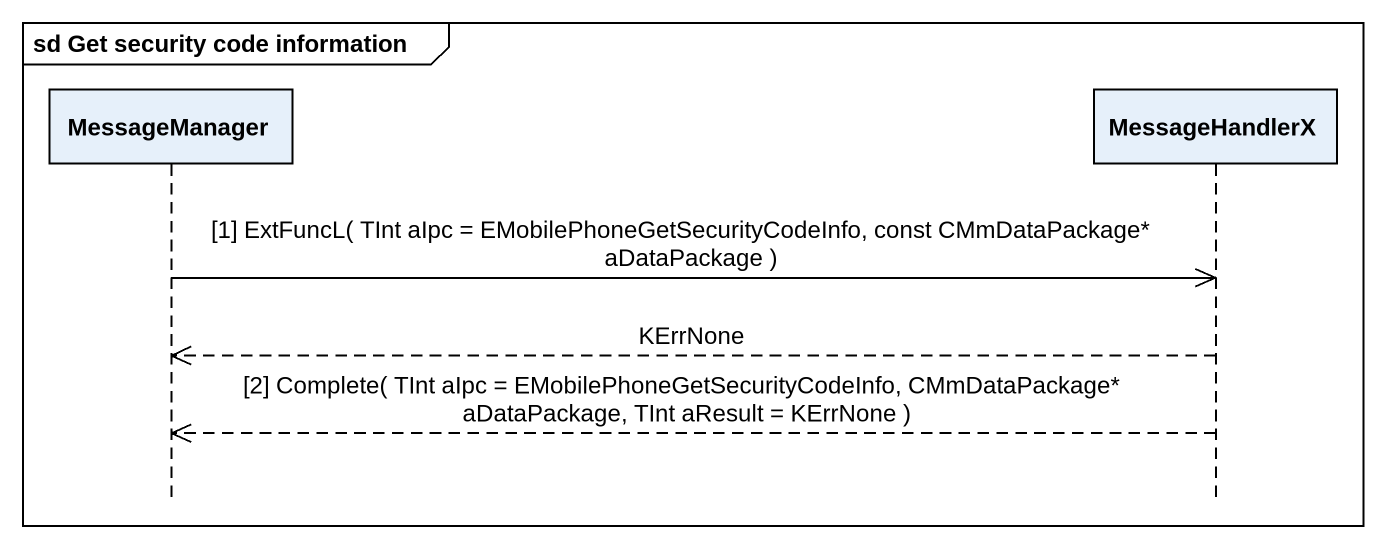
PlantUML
@startuml
mainframe sd Get security code information
hide footbox
participant MessageManager
participant MessageHandlerX

MessageManager ->> MessageHandlerX : [1] ExtFuncL( TInt aIpc = EMobilePhoneGetSecurityCodeInfo, const CMmDataPackage* aDataPackage )
MessageHandlerX -->> MessageManager : KErrNone
MessageHandlerX -->> MessageManager : [2] Complete( TInt aIpc = EMobilePhoneGetSecurityCodeInfo, CMmDataPackage* aDataPackage, TInt aResult = KErrNone )
@enduml
